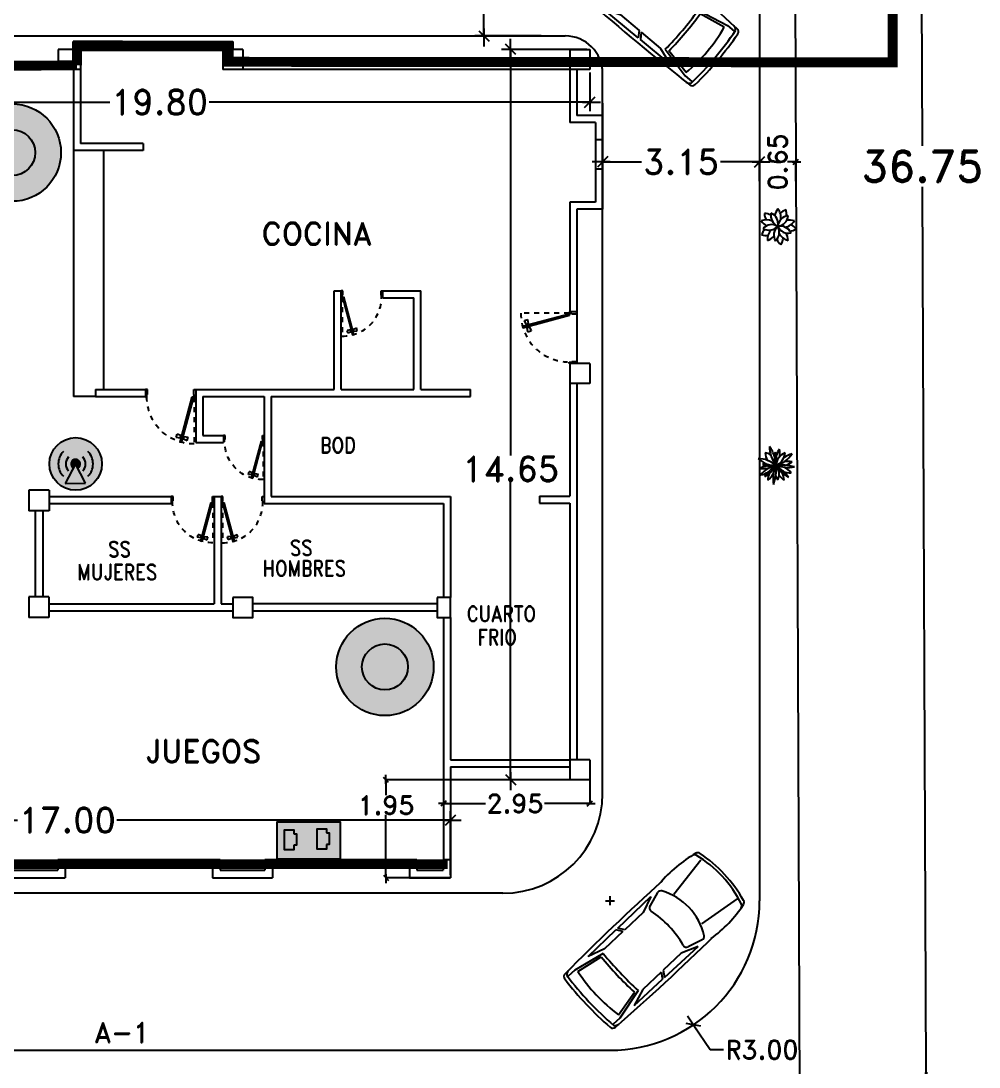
# Model space of a CAD drawing. Header units: millimetres. Extents: x 1590 to 1932, y -48 to 167.
# Drawn here: x 1705.44 to 1724.66, y -12.37 to 8.62 of the extents above; entities that cross this region are included whole.
import ezdxf

# ---------------------------------------------------------------- set-up
doc = ezdxf.new("R2010")
doc.units = ezdxf.units.MM
doc.header["$LTSCALE"] = 0.1
doc.header["$MEASUREMENT"] = 0
doc.header["$PDMODE"] = 35
doc.header["$PDSIZE"] = 0.75
doc.linetypes.add('HIDDEN2', pattern=[0.1875, 0.125, -0.0625])
doc.layers.get('0').update_dxf_attribs({"linetype": 'CONTINUOUS'})
doc.layers.get('DEFPOINTS').update_dxf_attribs({"linetype": 'CONTINUOUS'})
for name, color, linetype in [('A-FURN-PLNT', 1, 'CONTINUOUS'), ('ACCESSP02', 7, 'CONTINUOUS'), ('C-PRKG-CARS', 1, 'CONTINUOUS'), ('CABLEADO', 172, 'CONTINUOUS'), ('CALLES', 3, 'CONTINUOUS'), ('CAMARAS', 253, 'CONTINUOUS'), ('Eth2Salidas', 5, 'CONTINUOUS'), ('PARED', 4, 'CONTINUOUS'), ('TERRENO', 4, 'CONTINUOUS'), ('TEXT', 3, 'CONTINUOUS')]:
    doc.layers.add(name, color=color, linetype=linetype)
doc.styles.add('ATT', font='txt')
doc.styles.add('ROMAND', font='romand.shx')
doc.dimstyles.new('URBA', dxfattribs={"dimtxt": 20, "dimasz": 0.5, "dimexe": 1.25, "dimexo": 0.63, "dimgap": 0.63, "dimtad": 0, "dimtih": 1, "dimtoh": 1, "dimzin": 1, "dimdsep": 46, "dimtxsty": 'ROMAND', "dimcen": 2.5, "dimclrd": 1, "dimclre": 1, "dimclrt": 3, "dimadec": 0, "dimazin": 0, "dimtfac": 1, "dimtmove": 0, "dimatfit": 3, "dimfxl": 1, "dimtvp": 1, "dimtolj": 1, "dimtzin": 1, "dimarcsym": 0})

# ---------------------------------------------------------------- blocks, each defined once
blk = doc.blocks.new('*D28')
at = {"color": 1, "linetype": 'Continuous', "lineweight": -2, "transparency": 16777216}
for p, q in [((1721.406, 24.067), (1723.945, 24.078)), ((1723.446, 23.876), (1723.52, 6.114)), ((1723.597, -12.474), (1723.523, 5.289)), ((1721.558, -12.682), (1724.098, -12.672))]:
    blk.add_line(p, q, dxfattribs=at)
at = {"color": 1, "linetype": 'Continuous', "transparency": 16777216}
for points in [[(1723.479, 23.876), (1723.413, 23.876), (1723.445, 24.076)], [(1723.631, -12.473), (1723.564, -12.474), (1723.598, -12.674)]]:
    blk.add_solid(points, dxfattribs=at)
at = {"layer": 'DEFPOINTS', "color": 0, "linetype": 'Continuous', "transparency": 16777216}
for p in [(1720.906, 24.065), (1723.445, 24.076), (1721.058, -12.684)]:
    blk.add_point(p, dxfattribs=at)
at = {"color": 3, "linetype": 'Continuous', "transparency": 16777216, "insert": (1723.522, 5.701), "char_height": 0.625, "attachment_point": 5, "style": 'ROMAND'}
blk.add_mtext('\\A1;36.75', dxfattribs=at)
blk = doc.blocks.new('12PPLT03')
at = {"color": 0, "linetype": 'ByBlock'}
for centre, radius, start, end in [((-0.374, 0.045), 0.323, 57.5086, 91.2476), ((0.135, 0.406), 0.518, 184.2105, 205.3514), ((0.152, 0.32), 0.354, 170.7761, 244.5159), ((-0.318, 0.073), 0.327, 347.0447, 68.2473), ((0.333, 0.25), 0.417, 143.1301, 173.4932), ((-0.292, 0.25), 0.384, 351.1324, 40.6013), ((-0.029, 0.325), 0.327, 275.0447, 356.2473), ((0.351, -0.046), 0.354, 98.7761, 172.5159), ((0.428, -0.003), 0.518, 112.2105, 133.3514), ((-0.073, 0.37), 0.323, 345.5086, 19.2476), ((-0.328, -0.2), 0.384, 63.1324, 112.6013), ((-0.135, 0.394), 0.417, 215.1301, 245.4932), ((-0.168, -0.28), 0.327, 59.0447, 140.2473), ((-0.257, 0.244), 0.354, 242.7761, 316.5159), ((-0.311, -0.169), 0.354, 314.7761, 28.5159), ((0.065, -0.348), 0.354, 26.7761, 100.5159), ((0.3, 0.128), 0.327, 203.0447, 284.2473), ((0.148, 0.355), 0.384, 279.1324, 328.6013), ((0.341, -0.24), 0.417, 71.1301, 101.4931), ((0.129, -0.408), 0.518, 40.2105, 61.3514), ((-0.159, -0.342), 0.323, 129.5086, 163.2476), ((-0.344, 0.254), 0.518, 256.2105, 277.3514), ((0.089, -0.374), 0.384, 135.1324, 184.6013), ((-0.417, -0.006), 0.417, 287.1301, 317.4932), ((0.214, -0.246), 0.327, 131.0447, 212.2473), ((0.383, -0.031), 0.384, 207.1324, 256.6013), ((-0.123, -0.398), 0.417, 359.1301, 29.4931), ((0.329, 0.183), 0.323, 273.5086, 307.2476), ((0.276, -0.256), 0.323, 201.5086, 235.2476), ((-0.348, -0.249), 0.518, 328.2105, 349.3514)]:
    blk.add_arc(centre, radius, start, end, dxfattribs=at)
at = {"color": 0, "linetype": 'ByBlock', "style": 'ATT'}
for tag, p, flags in [('ITEM', (0, -2.25), 3), ('ROOM_NUMBER', (0, -3.583), 1)]:
    blk.add_attdef(tag, p, '', height=1, dxfattribs=dict(at, flags=flags))
blk = doc.blocks.new('12PPLT05')
at = {"color": 0, "linetype": 'ByBlock'}
for centre, radius, start, end in [((0.077, 0.331), 0.355, 177.3463, 214.3867), ((-0.33, -0.003), 0.355, 53.6976, 81.4479), ((-0.959, -0.037), 0.983, 16.0441, 35.3335), ((0.826, 0.549), 0.983, 181.0347, 215.3335), ((0.559, 0.191), 0.575, 162.7458, 201.4439), ((-0.525, 0.151), 0.575, 342.7458, 21.4439), ((0.474, -0.066), 0.453, 113.8981, 174.104), ((-0.159, 0.394), 0.453, 293.8981, 354.104), ((-0.2, 0.791), 0.841, 285.4903, 325.7263), ((0.668, 0.085), 0.653, 145.5383, 164.4558), ((-0.514, 0.35), 0.653, 348.8253, 9.2585), ((0.719, -0.493), 0.841, 105.4903, 123.6876), ((-0.47, -0.542), 0.719, 46.5624, 90.8436), ((0.014, 0.7), 0.719, 226.5624, 270.8436), ((-0.221, -0.64), 0.667, 91.7019, 101.5379), ((-0.109, 0.634), 0.667, 248.4565, 281.5379), ((0.374, -0.475), 0.574, 78.242, 101.2871), ((0.141, 0.543), 0.574, 285.0191, 307.5292), ((-0.05, -0.971), 0.954, 85.5391, 114.6268), ((-0.373, 0.848), 0.954, 265.5391, 294.6268), ((0.164, -0.725), 0.719, 101.2054, 142.1916), ((-0.544, 0.421), 0.719, 281.2054, 299.3927), ((0.55, -0.846), 0.98, 122.4479, 148.7105), ((-0.813, 0.489), 0.98, 302.4479, 328.7105), ((-0.548, 0.025), 0.574, 306.2366, 355.5237), ((0.364, -0.483), 0.574, 154.6443, 175.5237), ((1.005, -0.416), 1.058, 170.2861, 187.6991), ((-1.024, -0.161), 1.058, 337.9745, 7.6991), ((0.194, -1.317), 1.309, 73.8469, 97.4626), ((0.388, 1.238), 1.309, 253.8469, 277.4626), ((-0.256, -0.271), 0.377, 335.5328, 41.9453), ((1.089, 0.762), 1.321, 216.2562, 237.9103), ((-0.677, -1.138), 1.321, 36.2562, 57.9103), ((0.589, 0.026), 0.566, 214.1854, 235.0337), ((-0.3, -0.484), 0.566, 4.6144, 28.6926), ((0.454, 0.313), 0.544, 246.3876, 271.4044), ((0.038, -0.563), 0.544, 37.7343, 66.5513), ((0.367, -0.176), 0.377, 203.2839, 221.9453)]:
    blk.add_arc(centre, radius, start, end, dxfattribs=at)
at = {"color": 0, "linetype": 'ByBlock', "style": 'ATT'}
for tag, p, flags in [('ITEM', (-1, -2.75), 3), ('ROOM_NUMBER', (-1, -4.083), 1)]:
    blk.add_attdef(tag, p, '', height=1, dxfattribs=dict(at, flags=flags))
blk = doc.blocks.new('02PCAR01')
at = {"color": 0, "linetype": 'ByBlock'}
for p, q in [((-138, 26.03), (-145, 26.03)), ((-112.52, 20.16), (-138, 26.03)), ((-122.94, 26.61), (-92.48, 26.84)), ((-109.29, 22.08), (-122.94, 26.61)), ((-89.35, 22.08), (-92.48, 26.84)), ((-90.39, 26.87), (-54.31, 27.32)), ((-87.23, 22.08), (-90.39, 26.87)), ((-54.31, 27.32), (-67.5, 22.08)), ((-48.33, 25.72), (-60.01, 22.2)), ((-136.91, 23.5), (-115.59, 19.26)), ((-89.35, 22.08), (-109.29, 22.08)), ((-67.5, 22.08), (-87.23, 22.08)), ((-6, 20.97), (-40, 15.97)), ((-6, -20.97), (-40, -15.97)), ((-112.51, -20.11), (-138, -25.97)), ((-136.91, -23.36), (-115.59, -19.12)), ((-109.29, -21.95), (-122.94, -26.47)), ((-89.35, -21.95), (-109.29, -21.95)), ((-89.35, -21.95), (-92.48, -26.7)), ((-87.23, -21.95), (-90.39, -26.73)), ((-67.5, -21.95), (-87.23, -21.95)), ((-54.31, -27.18), (-67.5, -21.95)), ((-48.33, -25.52), (-60.01, -22)), ((-138, -25.97), (-145, -25.97)), ((-122.94, -26.47), (-92.48, -26.7)), ((-90.39, -26.73), (-54.31, -27.18))]:
    blk.add_line(p, q, dxfattribs=at)
for centre, radius, start, end in [((110.89, 0.1), 260.73, 174.2342, 185.7658), ((-145.41, 25.94), 3.14, 92.11191, 173.48992), ((111.89, 0.1), 258.76, 174.01419, 185.98581), ((-77.24, -1914.33), 1944.6, 88.89024, 92.01225), ((-141.57, 24.61), 4.6, 94.39871, 147.52881), ((-47.46, 22.85), 3, 31.14552, 106.79837), ((-30.02, -77.69), 108.31, 76.66075, 96.5655), ((-8.86, 25.33), 3.14, 17.81788, 78.39421), ((-95.47, 0.91), 93.12, 343.03471, 15.81411), ((-5.75, 24.64), 3.14, 14.34517, 76.66075), ((-111.75, 0.91), 111.76, 346.39761, 12.667), ((-7.97, 0.1), 131.06, 169.68972, 190.31028), ((146.01, 0.1), 262.31, 175.79714, 184.20286), ((147.71, 0.1), 261.01, 175.59188, 184.44072), ((-59.14, 19.33), 3, 106.79837, 193.66308), ((-142.7, 0.1), 82.75, 347.06832, 12.93168), ((-87.12, 0.1), 48.72, 330.07742, 29.92258), ((-59.14, -19.13), 3, 166.33692, 253.20163), ((-47.46, -22.65), 3, 253.20163, 328.85448), ((-145.41, -25.74), 3.14, 186.51008, 267.88809), ((-77.24, 1914.53), 1944.6, 267.98775, 271.10976), ((-141.57, -24.41), 4.6, 212.47119, 265.60129), ((-30.02, 77.89), 108.31, 263.4345, 283.11557), ((-9.37, -25.23), 3.14, 281.32486, 340.88258), ((-6.15, -24.54), 3.14, 283.11557, 344.59415)]:
    blk.add_arc(centre, radius, start, end, dxfattribs=at)
blk = doc.blocks.new('UTP1$0$DIMBLOCK')
at = {"color": 1}
blk.add_line((-7.5, 0), (10.5, 0), dxfattribs=at)
at = {"color": 4}
blk.add_line((-5.25, -5.25), (5.25, 5.25), dxfattribs=at)
blk = doc.blocks.new('*D64')
at = {"color": 1, "linetype": 'Continuous', "lineweight": -2, "transparency": 16777216}
for p, q in [((1717.106, 6.97), (1717.106, 5.611)), ((1720.256, 6.97), (1720.256, 5.611)), ((1717.126, 5.791), (1717.887, 5.791)), ((1720.236, 5.791), (1719.474, 5.791))]:
    blk.add_line(p, q, dxfattribs=at)
at = {"layer": 'DEFPOINTS', "color": 0, "linetype": 'Continuous', "transparency": 16777216}
for p in [(1717.106, 7.033), (1720.256, 7.033), (1720.256, 5.791)]:
    blk.add_point(p, dxfattribs=at)
at = {"color": 1, "linetype": 'Continuous', "lineweight": -2, "transparency": 16777216, "xscale": 0.02, "yscale": 0.02, "zscale": 0.02, "rotation": 180}
blk.add_blockref('UTP1$0$DIMBLOCK', (1717.106, 5.791), dxfattribs=at)
at = {"color": 1, "linetype": 'Continuous', "lineweight": -2, "transparency": 16777216, "xscale": 0.02, "yscale": 0.02, "zscale": 0.02}
blk.add_blockref('UTP1$0$DIMBLOCK', (1720.256, 5.791), dxfattribs=at)
at = {"color": 3, "linetype": 'Continuous', "transparency": 16777216, "insert": (1718.681, 5.791), "char_height": 0.5, "attachment_point": 5, "style": 'ROMAND'}
blk.add_mtext('\\A1;3.15', dxfattribs=at)
blk = doc.blocks.new('*D102')
at = {"color": 1, "linetype": 'Continuous', "lineweight": -2, "transparency": 16777216}
for p, q in [((1717.256, -9.124), (1717.256, -8.944)), ((1717.166, -9.034), (1717.346, -9.034)), ((1719.265, -12.024), (1718.94, -11.541)), ((1719.535, -12.024), (1719.265, -12.024))]:
    blk.add_line(p, q, dxfattribs=at)
at = {"layer": 'DEFPOINTS', "color": 0, "linetype": 'Continuous', "transparency": 16777216}
for p in [(1717.256, -9.034), (1718.929, -11.524)]:
    blk.add_point(p, dxfattribs=at)
at = {"color": 1, "linetype": 'Continuous', "lineweight": -2, "transparency": 16777216, "xscale": 0.02, "yscale": 0.02, "zscale": 0.02, "rotation": 123.9112333281465}
blk.add_blockref('UTP1$0$DIMBLOCK', (1718.929, -11.524), dxfattribs=at)
at = {"color": 3, "linetype": 'Continuous', "transparency": 16777216, "insert": (1720.305, -12.024), "char_height": 0.375, "attachment_point": 5, "style": 'ROMAND'}
blk.add_mtext('\\A1;R3.00', dxfattribs=at)
blk = doc.blocks.new('*D113')
at = {"layer": 'CALLES', "color": 1, "linetype": 'Continuous', "lineweight": -2, "transparency": 16777216}
for p, q in [((1717.664, -21.759), (1717.239, -23.476)), ((1717.684, -21.759), (1717.664, -21.759))]:
    blk.add_line(p, q, dxfattribs=at)
at = {"layer": 'DEFPOINTS', "color": 0, "linetype": 'Continuous', "transparency": 16777216}
for p in [(1720.842, -8.936), (1717.234, -23.496)]:
    blk.add_point(p, dxfattribs=at)
at = {"layer": 'CALLES', "color": 1, "linetype": 'Continuous', "lineweight": -2, "transparency": 16777216, "xscale": 0.02, "yscale": 0.02, "zscale": 0.02, "rotation": 256.0807419127751}
blk.add_blockref('UTP1$0$DIMBLOCK', (1717.234, -23.496), dxfattribs=at)
at = {"layer": 'CALLES', "color": 3, "linetype": 'Continuous', "transparency": 16777216, "insert": (1718.943, -21.759), "char_height": 0.5, "attachment_point": 5, "style": 'ROMAND'}
blk.add_mtext('\\A1;R15.00', dxfattribs=at)
blk = doc.blocks.new('*D129')
at = {"layer": 'CALLES', "color": 1, "linetype": 'Continuous', "transparency": 16777216}
for p, q in [((1720.256, 5.406), (1720.256, 5.801)), ((1720.266, 5.791), (1720.421, 5.791)), ((1720.972, 5.791), (1720.816, 5.791)), ((1720.982, 5.406), (1720.982, 5.801))]:
    blk.add_line(p, q, dxfattribs=at)
at = {"layer": 'DEFPOINTS', "color": 0, "linetype": 'Continuous', "transparency": 16777216}
for p in [(1720.982, 5.791), (1720.256, 5.396), (1720.982, 5.396)]:
    blk.add_point(p, dxfattribs=at)
at = {"layer": 'CALLES', "color": 1, "linetype": 'Continuous', "transparency": 16777216, "xscale": 0.01, "yscale": 0.01, "zscale": 0.01, "rotation": 180}
blk.add_blockref('UTP1$0$DIMBLOCK', (1720.256, 5.791), dxfattribs=at)
at = {"layer": 'CALLES', "color": 1, "linetype": 'Continuous', "transparency": 16777216, "xscale": 0.01, "yscale": 0.01, "zscale": 0.01}
blk.add_blockref('UTP1$0$DIMBLOCK', (1720.982, 5.791), dxfattribs=at)
at = {"layer": 'CALLES', "color": 2, "linetype": 'Continuous', "transparency": 16777216, "insert": (1720.619, 5.791), "char_height": 0.375, "attachment_point": 5, "rotation": 90, "style": 'ROMAND'}
blk.add_mtext('\\A1;0.65', dxfattribs=at)
blk = doc.blocks.new('*D242')
at = {"layer": 'CALLES', "color": 1, "linetype": 'Continuous', "transparency": 16777216}
for p, q in [((1715.871, 12.01), (1714.545, 12.01)), ((1714.725, 11.99), (1714.725, 10.794)), ((1714.725, 8.338), (1714.725, 10.254)), ((1715.871, 8.318), (1714.545, 8.318))]:
    blk.add_line(p, q, dxfattribs=at)
at = {"layer": 'DEFPOINTS', "color": 0, "linetype": 'Continuous', "transparency": 16777216}
for p in [(1715.933, 12.01), (1714.725, 8.318), (1715.933, 8.318)]:
    blk.add_point(p, dxfattribs=at)
at = {"layer": 'CALLES', "color": 1, "linetype": 'Continuous', "transparency": 16777216, "xscale": 0.02, "yscale": 0.02, "zscale": 0.02}
for p, rotation in [((1714.725, 12.01), 90), ((1714.725, 8.318), 270)]:
    blk.add_blockref('UTP1$0$DIMBLOCK', p, dxfattribs=dict(at, rotation=rotation))
at = {"layer": 'CALLES', "color": 3, "linetype": 'Continuous', "transparency": 16777216, "insert": (1714.725, 10.524), "char_height": 0.5, "attachment_point": 5, "style": 'ROMAND'}
blk.add_mtext('\\A1;3.70', dxfattribs=at)
blk = doc.blocks.new('P-GIRO-D')
at = {"color": 2}
for p, q in [((-0.281, 1.048), (-0.31, 1.041)), ((-0.31, 1.041), (-0.069, 0.142)), ((-0.281, 1.048), (-0.04, 0.15)), ((-0.242, 0.981), (-0.167, 1.011)), ((-0.167, 1.011), (-0.149, 0.944)), ((-0.31, 0.963), (-0.389, 0.952)), ((-0.389, 0.952), (-0.371, 0.884)), ((-0.297, 0.915), (-0.371, 0.884)), ((-0.31, 0.963), (-0.297, 0.915)), ((-0.288, 0.958), (-0.307, 0.953)), ((-0.28, 0.929), (-0.299, 0.924)), ((-0.239, 0.971), (-0.259, 0.966)), ((-0.232, 0.942), (-0.251, 0.937)), ((-0.242, 0.981), (-0.229, 0.933)), ((-0.229, 0.933), (-0.149, 0.944)), ((-1, 0.15), (-0.97, 0.15)), ((-0.96, 0), (-1, 0)), ((-0.97, 0.15), (-0.97, 0.1)), ((-0.97, 0.1), (-0.96, 0.1)), ((-0.96, 0.1), (-0.96, 0)), ((-0.04, 0.15), (-0.069, 0.142)), ((-0.04, 0.1), (-0.04, 0)), ((-0.03, 0.1), (-0.04, 0.1)), ((-0.04, 0), (0, 0)), ((-0.03, 0.15), (-0.03, 0.1)), ((0, 0.15), (-0.03, 0.15))]:
    blk.add_line(p, q, dxfattribs=at)
at = {"color": 1, "linetype": 'HIDDEN2'}
blk.add_line((-0.03, 0.15), (-0.03, 1.08), dxfattribs=at)
blk.add_arc((-0.04, 0.15), 0.93, 89.3839, 180, dxfattribs=at)
blk = doc.blocks.new('*D340')
at = {"color": 1, "linetype": 'Continuous', "transparency": 16777216}
for p, q in [((1697.066, 7.584), (1697.066, 6.81)), ((1716.851, 7.584), (1716.851, 6.81)), ((1697.086, 6.99), (1707.221, 6.99)), ((1716.831, 6.99), (1709.214, 6.99))]:
    blk.add_line(p, q, dxfattribs=at)
at = {"layer": 'DEFPOINTS', "color": 0, "linetype": 'Continuous', "transparency": 16777216}
for p in [(1697.066, 7.647), (1716.851, 7.647), (1716.851, 6.99)]:
    blk.add_point(p, dxfattribs=at)
at = {"color": 1, "linetype": 'Continuous', "transparency": 16777216, "xscale": 0.02, "yscale": 0.02, "zscale": 0.02, "rotation": 180}
blk.add_blockref('UTP1$0$DIMBLOCK', (1697.066, 6.99), dxfattribs=at)
at = {"color": 1, "linetype": 'Continuous', "transparency": 16777216, "xscale": 0.02, "yscale": 0.02, "zscale": 0.02}
blk.add_blockref('UTP1$0$DIMBLOCK', (1716.851, 6.99), dxfattribs=at)
at = {"color": 3, "linetype": 'Continuous', "transparency": 16777216, "insert": (1708.218, 6.99), "char_height": 0.5, "attachment_point": 5, "style": 'ROMAND'}
blk.add_mtext('\\A1;19.80', dxfattribs=at)
blk = doc.blocks.new('*D342')
at = {"color": 1, "linetype": 'Continuous', "transparency": 16777216}
for p, q in [((1716.788, 8.047), (1715.081, 8.047)), ((1715.261, 8.027), (1715.261, -0.099)), ((1715.261, -6.586), (1715.261, -0.639)), ((1716.788, -6.606), (1715.081, -6.606))]:
    blk.add_line(p, q, dxfattribs=at)
at = {"layer": 'DEFPOINTS', "color": 0, "linetype": 'Continuous', "transparency": 16777216}
for p in [(1716.851, 8.047), (1715.261, -6.606), (1716.851, -6.606)]:
    blk.add_point(p, dxfattribs=at)
at = {"color": 1, "linetype": 'Continuous', "transparency": 16777216, "xscale": 0.02, "yscale": 0.02, "zscale": 0.02}
for p, rotation in [((1715.261, 8.047), 90), ((1715.261, -6.606), 270)]:
    blk.add_blockref('UTP1$0$DIMBLOCK', p, dxfattribs=dict(at, rotation=rotation))
at = {"color": 3, "linetype": 'Continuous', "transparency": 16777216, "insert": (1715.261, -0.369), "char_height": 0.5, "attachment_point": 5, "style": 'ROMAND'}
blk.add_mtext('\\A1;14.65', dxfattribs=at)
blk = doc.blocks.new('*D343')
at = {"color": 1, "linetype": 'Continuous', "transparency": 16777216}
for p, q in [((1697.066, -8.556), (1697.066, -7.235)), ((1714.056, -8.511), (1714.056, -7.235)), ((1697.086, -7.415), (1705.37, -7.415)), ((1714.036, -7.415), (1707.362, -7.415))]:
    blk.add_line(p, q, dxfattribs=at)
at = {"layer": 'DEFPOINTS', "color": 0, "linetype": 'Continuous', "transparency": 16777216}
for p in [(1714.056, -7.415), (1714.056, -8.573), (1697.066, -8.618)]:
    blk.add_point(p, dxfattribs=at)
at = {"color": 1, "linetype": 'Continuous', "transparency": 16777216, "xscale": 0.02, "yscale": 0.02, "zscale": 0.02, "rotation": 180}
blk.add_blockref('UTP1$0$DIMBLOCK', (1697.066, -7.415), dxfattribs=at)
at = {"color": 1, "linetype": 'Continuous', "transparency": 16777216, "xscale": 0.02, "yscale": 0.02, "zscale": 0.02}
blk.add_blockref('UTP1$0$DIMBLOCK', (1714.056, -7.415), dxfattribs=at)
at = {"color": 3, "linetype": 'Continuous', "transparency": 16777216, "insert": (1706.366, -7.415), "char_height": 0.5, "attachment_point": 5, "style": 'ROMAND'}
blk.add_mtext('\\A1;17.00', dxfattribs=at)
blk = doc.blocks.new('*D344')
at = {"layer": 'CALLES', "color": 1, "linetype": 'Continuous', "transparency": 16777216}
for p, q in [((1713.916, -6.216), (1713.916, -7.093)), ((1716.851, -6.216), (1716.851, -7.093)), ((1713.926, -7.083), (1714.758, -7.083)), ((1716.841, -7.083), (1715.939, -7.083))]:
    blk.add_line(p, q, dxfattribs=at)
at = {"layer": 'DEFPOINTS', "color": 0, "linetype": 'Continuous', "transparency": 16777216}
for p in [(1713.916, -6.206), (1716.851, -6.206), (1713.916, -7.083)]:
    blk.add_point(p, dxfattribs=at)
at = {"layer": 'CALLES', "color": 1, "linetype": 'Continuous', "transparency": 16777216, "xscale": 0.01, "yscale": 0.01, "zscale": 0.01, "rotation": 180}
blk.add_blockref('UTP1$0$DIMBLOCK', (1713.916, -7.083), dxfattribs=at)
at = {"layer": 'CALLES', "color": 1, "linetype": 'Continuous', "transparency": 16777216, "xscale": 0.01, "yscale": 0.01, "zscale": 0.01}
blk.add_blockref('UTP1$0$DIMBLOCK', (1716.851, -7.083), dxfattribs=at)
at = {"layer": 'CALLES', "color": 2, "linetype": 'Continuous', "transparency": 16777216, "insert": (1715.349, -7.083), "char_height": 0.375, "attachment_point": 5, "style": 'ROMAND'}
blk.add_mtext('\\A1;2.95', dxfattribs=at)
blk = doc.blocks.new('*D345')
at = {"layer": 'CALLES', "color": 1, "linetype": 'Continuous', "transparency": 16777216}
for p, q in [((1716.441, -6.611), (1712.75, -6.611)), ((1712.76, -6.621), (1712.76, -6.918)), ((1712.76, -8.563), (1712.76, -7.313)), ((1714.046, -8.573), (1712.75, -8.573))]:
    blk.add_line(p, q, dxfattribs=at)
at = {"layer": 'DEFPOINTS', "color": 0, "linetype": 'Continuous', "transparency": 16777216}
for p in [(1716.451, -6.611), (1712.76, -8.573), (1714.056, -8.573)]:
    blk.add_point(p, dxfattribs=at)
at = {"layer": 'CALLES', "color": 1, "linetype": 'Continuous', "transparency": 16777216, "xscale": 0.01, "yscale": 0.01, "zscale": 0.01}
for p, rotation in [((1712.76, -6.611), 90), ((1712.76, -8.573), 270)]:
    blk.add_blockref('UTP1$0$DIMBLOCK', p, dxfattribs=dict(at, rotation=rotation))
at = {"layer": 'CALLES', "color": 2, "linetype": 'Continuous', "transparency": 16777216, "insert": (1712.76, -7.116), "char_height": 0.375, "attachment_point": 5, "style": 'ROMAND'}
blk.add_mtext('\\A1;1.95', dxfattribs=at)
blk = doc.blocks.new('dosSALIDAS')
at = {"layer": 'Eth2Salidas', "linetype": 'Continuous'}
h = blk.add_hatch(color=0, dxfattribs=at)
h.dxf.hatch_style = 1
h.paths.add_polyline_path([(0.3251, 0), (0, 0), (0, -0.5502), (0.3251, -0.5502)])
h.paths.add_polyline_path([(0.1197, -0.1706), (0.1197, -0.1458), (0.079, -0.1458), (0.079, -0.0653), (0.2552, -0.0653), (0.2552, -0.1458), (0.2216, -0.1458), (0.2216, -0.1706)], flags=16)
h.paths.add_polyline_path([(0.2637, -0.3509), (0.2637, -0.4314), (0.23, -0.4314), (0.23, -0.4562), (0.1282, -0.4562), (0.1282, -0.4314), (0.0874, -0.4314), (0.0874, -0.3509)], flags=16)
h = blk.add_hatch(color=256, dxfattribs=at)
h.dxf.hatch_style = 1
h.paths.add_polyline_path([(0.2216, -0.1706), (0.2216, -0.1458), (0.2552, -0.1458), (0.2552, -0.0653), (0.079, -0.0653), (0.079, -0.1458), (0.1197, -0.1458), (0.1197, -0.1706)])
h = blk.add_hatch(color=256, dxfattribs=at)
h.dxf.hatch_style = 1
h.paths.add_polyline_path([(0.23, -0.4562), (0.23, -0.4314), (0.2637, -0.4314), (0.2637, -0.3509), (0.0874, -0.3509), (0.0874, -0.4314), (0.1282, -0.4314), (0.1282, -0.4562)])
at = {"layer": 'Eth2Salidas', "color": 18, "linetype": 'Continuous', "true_color": 0x000000}
blk.add_lwpolyline([(0, 0), (0.3251, 0), (0.3251, -0.5502), (0, -0.5502)], close=True, dxfattribs=at)
for points in [[(0.1197, -0.1458), (0.079, -0.1458), (0.079, -0.0653), (0.2552, -0.0653), (0.2552, -0.1458), (0.2216, -0.1458)], [(0.2216, -0.1458), (0.2216, -0.1706), (0.1197, -0.1706), (0.1197, -0.1458)], [(0.1282, -0.4314), (0.0874, -0.4314), (0.0874, -0.3509), (0.2637, -0.3509), (0.2637, -0.4314), (0.23, -0.4314)], [(0.23, -0.4314), (0.23, -0.4562), (0.1282, -0.4562), (0.1282, -0.4314)]]:
    blk.add_lwpolyline(points, dxfattribs=at)
blk = doc.blocks.new('cams')
at = {"layer": 'CAMARAS', "linetype": 'Continuous', "true_color": 0xffffff}
h = blk.add_hatch(color=7, dxfattribs=at)
h.dxf.hatch_style = 1
h.paths.add_polyline_path([(-0.977, 0, 1), (0.977, 0, 1)])
h.paths.add_polyline_path([(0.46, 0, -1), (-0.46, 0, -1)], flags=16)
at = {"layer": 'CAMARAS', "linetype": 'Continuous', "true_color": 0x939598}
h = blk.add_hatch(color=252, dxfattribs=at)
h.dxf.hatch_style = 1
h.paths.add_polyline_path([(-0.46, 0, 1), (0.46, 0, 1)])
at = {"layer": 'CAMARAS', "color": 0, "linetype": 'Continuous'}
for radius in [0.977, 0.977, 0.977, 0.46]:
    blk.add_circle((0, 0), radius, dxfattribs=at)
blk = doc.blocks.new('PuntoAcceso02')
at = {"layer": 'ACCESSP02', "linetype": 'Continuous'}
h = blk.add_hatch(color=256, dxfattribs=at)
h.set_gradient(color1=(237, 31, 36), color2=(247, 171, 174))
h.paths.add_polyline_path([(-0.528, 0, 1), (0.528, 0, 1)])
h.paths.add_polyline_path([(0.042, -0.082), (0.2, -0.388), (-0.209, -0.39), (-0.043, -0.081, -4.049664)], flags=16)
h = blk.add_hatch(color=256, dxfattribs=at)
h.set_gradient(color1=(247, 171, 174), color2=(247, 171, 174))
h.paths.add_polyline_path([(-0.209, -0.39), (0.2, -0.388), (0, 0)])
h = blk.add_hatch(color=256, dxfattribs=at)
h.set_gradient(color1=(153, 27, 30), color2=(237, 31, 36))
h.paths.add_polyline_path([(0, 0), (0.042, -0.082, 4.049664), (-0.043, -0.081)])
at = {"layer": 'ACCESSP02', "color": 18, "linetype": 'Continuous', "true_color": 0x000000}
for p, q in [((0, 0), (-0.209, -0.39)), ((0.2, -0.388), (0, 0)), ((-0.209, -0.39), (0.2, -0.388))]:
    blk.add_line(p, q, dxfattribs=at)
blk.add_circle((0, 0), 0.528, dxfattribs=at)
for radius, start, end in [(0.349, 134.9548, 225.0265), (0.349, 314.9548, 45.0265), (0.199, 134.9548, 225.0265), (0.092, 297.3127, 241.8295), (0.199, 314.9548, 45.0265)]:
    blk.add_arc((0, 0), radius, start, end, dxfattribs=at)

msp = doc.modelspace()

# ---------------------------------------------------------------- linework, layer by layer
at = {"color": 4}
for p, q in [((1707.4705, 8.2067), (1706.4805, 8.2067)), ((1706.4805, 8.2067), (1706.4805, 8.0467)), ((1707.4705, 8.2067), (1707.4705, 8.0467)), ((1707.4705, 8.0467), (1706.6305, 8.0467)), ((1706.1855, 7.7867), (1702.0955, 7.7867)), ((1716.4505, 7.7867), (1709.8855, 7.7867)), ((1706.1855, 7.6467), (1702.0955, 7.6467)), ((1706.4905, 7.6467), (1706.4905, 6.0167)), ((1706.6305, 7.6467), (1706.6305, 6.1567)), ((1716.4505, 7.6467), (1709.8855, 7.6467)), ((1716.4505, 7.6467), (1716.4505, 6.5817)), ((1716.5905, 7.6467), (1716.5905, 6.7217)), ((1717.1055, 6.7217), (1716.5905, 6.7217)), ((1717.1055, 6.7217), (1717.1055, 6.2317)), ((1716.9655, 6.5817), (1716.4505, 6.5817)), ((1716.9655, 6.5817), (1716.9655, 6.2317)), ((1707.8905, 6.1567), (1706.6305, 6.1567)), ((1707.8905, 6.1567), (1707.8905, 6.0167)), ((1717.1055, 6.2317), (1716.9655, 6.2317)), ((1707.8905, 6.0167), (1706.4905, 6.0167)), ((1716.9655, 5.6442), (1716.9655, 4.9842)), ((1717.1055, 5.6442), (1716.9655, 5.6442)), ((1717.1055, 5.6442), (1717.1055, 4.8442)), ((1716.9655, 4.9842), (1716.4505, 4.9842)), ((1716.4505, 4.9842), (1716.4505, 2.7842)), ((1717.1055, 4.8442), (1716.5905, 4.8442)), ((1716.5905, 4.8442), (1716.5905, 2.7842)), ((1711.718, 3.2017), (1711.858, 3.2017)), ((1711.718, 1.2217), (1711.718, 3.2017)), ((1711.858, 1.2217), (1711.858, 3.2017)), ((1712.698, 3.2017), (1713.458, 3.2017)), ((1712.698, 3.0617), (1712.698, 3.2017)), ((1713.458, 1.2217), (1713.458, 3.2017)), ((1712.698, 3.0617), (1713.318, 3.0617)), ((1713.318, 1.2217), (1713.318, 3.0617)), ((1716.5905, 2.7842), (1716.4505, 2.7842)), ((1716.4505, 1.3442), (1716.4505, -0.9158)), ((1716.5905, 1.3442), (1716.5905, -6.2058)), ((1706.933, 1.2217), (1707.933, 1.2217)), ((1706.933, 1.2217), (1706.933, 1.0817)), ((1706.933, 1.0817), (1707.933, 1.0817)), ((1707.933, 1.2217), (1707.933, 1.0817)), ((1708.943, 1.2217), (1708.943, 0.1617)), ((1708.943, 1.2217), (1711.718, 1.2217)), ((1709.088, 1.0817), (1709.088, 0.3017)), ((1709.088, 1.0817), (1710.318, 1.0817)), ((1710.318, 1.0817), (1710.318, -1.0633)), ((1710.458, 1.0817), (1710.458, -0.9233)), ((1710.458, 1.0817), (1714.458, 1.0817)), ((1711.858, 1.2217), (1713.318, 1.2217)), ((1713.458, 1.2217), (1714.458, 1.2217)), ((1714.458, 1.0817), (1714.458, 1.2217)), ((1709.088, 0.3017), (1709.498, 0.3017)), ((1709.498, 0.3017), (1709.498, 0.1617)), ((1708.943, 0.1617), (1709.498, 0.1617)), ((1706.0055, -0.9233), (1708.453, -0.9233)), ((1708.453, -0.9233), (1708.453, -1.0633)), ((1709.313, -0.9233), (1709.453, -0.9233)), ((1709.313, -0.9233), (1709.313, -3.0783)), ((1709.453, -0.9233), (1709.453, -3.0783)), ((1710.458, -0.9233), (1714.0555, -0.9233)), ((1714.0555, -0.9233), (1714.0555, -2.9483)), ((1715.843, -0.9158), (1716.4505, -0.9158)), ((1715.843, -0.9158), (1715.843, -1.0558)), ((1705.7255, -2.9383), (1705.7255, -1.2083)), ((1705.8755, -1.2083), (1705.8755, -2.9383)), ((1706.0055, -1.0633), (1708.453, -1.0633)), ((1710.318, -1.0633), (1713.9155, -1.0633)), ((1713.9155, -1.0633), (1713.9155, -2.9483)), ((1715.843, -1.0558), (1716.4505, -1.0558)), ((1716.4505, -1.0558), (1716.4505, -6.2058)), ((1705.9955, -3.0783), (1709.313, -3.0783)), ((1709.453, -3.0783), (1709.6905, -3.0783)), ((1710.0905, -3.0683), (1713.7855, -3.0683)), ((1705.9955, -3.2183), (1709.6905, -3.2183)), ((1710.0905, -3.2183), (1713.7855, -3.2183)), ((1713.9155, -3.3483), (1713.9155, -8.2083)), ((1714.0555, -3.3483), (1714.0555, -6.2058)), ((1714.0555, -6.2058), (1716.4505, -6.2058)), ((1714.0555, -6.3458), (1714.0555, -8.2083)), ((1714.0555, -6.3458), (1716.4505, -6.3458)), ((1706.3255, -8.2083), (1709.2805, -8.2083)), ((1706.3255, -8.3483), (1709.2805, -8.3483)), ((1710.4805, -8.2083), (1713.2305, -8.2083)), ((1710.4805, -8.3483), (1713.2305, -8.3483))]:
    msp.add_line(p, q, dxfattribs=at)
at = {"color": 3}
for p, q in [((1707.4705, 8.2067), (1709.6855, 8.2067)), ((1709.6855, 8.2067), (1709.6855, 8.0467)), ((1707.4705, 8.0467), (1709.4855, 8.0467)), ((1716.9655, 6.2317), (1716.9655, 5.6442)), ((1717.1055, 6.2317), (1717.1055, 5.6442))]:
    msp.add_line(p, q, dxfattribs=at)
at = {"color": 6}
for p, q in [((1706.6305, 8.0467), (1706.1855, 8.0467)), ((1706.1855, 8.0467), (1706.1855, 7.6467)), ((1706.6305, 8.0467), (1706.6305, 7.6467)), ((1709.4855, 8.0467), (1709.4855, 7.6467)), ((1709.8855, 8.0467), (1709.4855, 8.0467)), ((1709.8855, 8.0467), (1709.8855, 7.6467)), ((1716.4505, 8.0467), (1716.8505, 8.0467)), ((1716.4505, 8.0467), (1716.4505, 7.6467)), ((1716.8505, 8.0467), (1716.8505, 7.6467)), ((1706.6305, 7.6467), (1706.1855, 7.6467)), ((1709.8855, 7.6467), (1709.4855, 7.6467)), ((1716.8505, 7.6467), (1716.4505, 7.6467)), ((1716.4505, 1.7442), (1716.4505, 1.3442)), ((1716.8505, 1.7442), (1716.4505, 1.7442)), ((1716.8505, 1.7442), (1716.8505, 1.3442)), ((1716.8505, 1.3442), (1716.4505, 1.3442)), ((1705.5955, -0.7983), (1705.5955, -1.2083)), ((1706.0055, -0.7983), (1705.5955, -0.7983)), ((1706.0055, -0.7983), (1706.0055, -1.2083)), ((1706.0055, -1.2083), (1705.5955, -1.2083)), ((1705.9955, -2.9383), (1705.5955, -2.9383)), ((1705.5955, -2.9383), (1705.5955, -3.3483)), ((1705.9955, -2.9383), (1705.9955, -3.3483)), ((1705.9955, -3.3483), (1705.5955, -3.3483)), ((1716.4505, -6.2058), (1716.4505, -6.6108)), ((1716.8505, -6.2058), (1716.4505, -6.2058)), ((1716.8505, -6.2058), (1716.8505, -6.6108)), ((1716.8505, -6.6108), (1716.4505, -6.6108)), ((1706.1755, -8.2083), (1706.3255, -8.2083)), ((1706.1755, -8.2083), (1706.1755, -8.4233)), ((1706.3255, -8.2083), (1706.3255, -8.5733)), ((1709.2805, -8.2083), (1709.4305, -8.2083)), ((1709.2805, -8.2083), (1709.2805, -8.5733)), ((1709.4305, -8.2083), (1709.4305, -8.4233)), ((1710.3305, -8.2083), (1710.3305, -8.4233)), ((1710.3305, -8.2083), (1710.4805, -8.2083)), ((1710.4805, -8.2083), (1710.4805, -8.5733)), ((1713.2305, -8.2083), (1713.3805, -8.2083)), ((1713.2305, -8.2083), (1713.2305, -8.5733)), ((1713.3805, -8.2083), (1713.3805, -8.4233)), ((1713.9055, -8.2083), (1713.9055, -8.4233)), ((1713.9055, -8.2083), (1714.0555, -8.2083)), ((1714.0555, -8.2083), (1714.0555, -8.5733)), ((1705.1255, -8.5733), (1706.3255, -8.5733)), ((1705.2755, -8.4233), (1706.1755, -8.4233)), ((1709.2805, -8.5733), (1710.4805, -8.5733)), ((1709.4305, -8.4233), (1710.3305, -8.4233)), ((1713.2305, -8.5733), (1714.0555, -8.5733)), ((1713.3805, -8.4233), (1713.9055, -8.4233))]:
    msp.add_line(p, q, dxfattribs=at)
at = {"color": 2, "linetype": 'Continuous'}
for p, q in [((1706.4905, 6.0167), (1706.4905, 1.0817)), ((1707.0905, 6.0167), (1707.0905, 1.2217)), ((1716.5905, 2.7842), (1716.5905, 1.7442)), ((1706.933, 1.0817), (1706.4905, 1.0817))]:
    msp.add_line(p, q, dxfattribs=at)
at = {"color": 6}
for points in [[(1709.6905, -2.9483), (1709.6905, -3.3483), (1710.0905, -3.3483), (1710.0905, -2.9483)], [(1713.7855, -2.9483), (1713.7855, -3.3483), (1714.0555, -3.3483), (1714.0555, -2.9483)]]:
    msp.add_lwpolyline(points, close=True, dxfattribs=at)
at = {"layer": 'CABLEADO', "linetype": 'Continuous', "const_width": 0.2}
for points in [[(1706.5582, 7.7255), (1706.5594, 8.1117), (1709.6014, 8.1117), (1709.6014, 7.7987), (1722.9239, 7.7886), (1722.9815, 26.1373)], [(1706.5582, 7.7255), (1697.3882, 7.7085), (1697.3939, -8.2999), (1713.9945, -8.2997)]]:
    msp.add_lwpolyline(points, dxfattribs=at)
at = {"layer": 'PARED', "color": 3}
for p, q in [((1697.5805, 8.3176), (1716.3555, 8.3176)), ((1717.1055, -6.8842), (1717.1055, 7.5676)), ((1715.1055, -8.8842), (1697.5805, -8.8842))]:
    msp.add_line(p, q, dxfattribs=at)
msp.add_arc((1716.3555, 7.5676), 0.75, 0, 90, dxfattribs=at)
at = {"layer": 'TERRENO', "color": 5, "linetype": 'Continuous'}
msp.add_line((1720.9055, 24.0654), (1721.0927, -20.9342), dxfattribs=at)
at = {"layer": 'TERRENO', "color": 3, "linetype": 'Continuous'}
for p, q in [((1720.2555, 9.0102), (1720.2555, -9.0342)), ((1697.1057, -12.0342), (1717.2555, -12.0342))]:
    msp.add_line(p, q, dxfattribs=at)
for centre, radius, end in [((1715.1055, -6.8842), 2, 0), ((1717.2555, -9.0342), 3, 360)]:
    msp.add_arc(centre, radius, 270, end, dxfattribs=at)

# ---------------------------------------------------------------- block references
at = {"layer": 'A-FURN-PLNT', "xscale": 0.7000000000000455, "yscale": 0.7000000000000455, "zscale": 0.7000000000000455}
for name, p in [('12PPLT03', (1720.6206, 4.499)), ('12PPLT05', (1720.5644, -0.2888))]:
    msp.add_blockref(name, p, dxfattribs=at)
at = {"layer": 'ACCESSP02', "linetype": 'Continuous'}
msp.add_blockref('PuntoAcceso02', (1706.5338, -0.27), dxfattribs=at)
at = {"layer": 'C-PRKG-CARS', "xscale": 0.02539999999999054, "yscale": 0.02539999999999054, "zscale": 0.02539999999999054}
for p, rotation in [((1716.507, 10.2825), 139.8840460880347), ((1719.553, -8.5062), 43.22944015651515)]:
    msp.add_blockref('02PCAR01', p, dxfattribs=dict(at, rotation=rotation))
at = {"layer": 'CAMARAS', "color": 0, "linetype": 'Continuous'}
for p in [(1705.2615, 5.9763), (1712.7384, -4.3422)]:
    msp.add_blockref('cams', p, dxfattribs=at)
at = {"layer": 'Eth2Salidas', "color": 0, "linetype": 'Continuous', "xscale": 2.294213201718801, "yscale": 2.294213201718801, "zscale": 2.294213201718801, "rotation": 90}
msp.add_blockref('dosSALIDAS', (1710.576, -8.1964), dxfattribs=at)
at = {"layer": 'PARED'}
for p, xscale, yscale, rotation in [((1711.858, 3.2017), 0.84, 0.84, 180), ((1716.5905, 2.7842), 1.04, 1.04, 90), ((1708.943, 1.2217), -1.01, 1.01, 180), ((1710.318, 0.3017), -0.82, 0.82, 180), ((1709.313, -0.9233), -0.86, 0.86, 180), ((1709.453, -0.9233), 0.86, 0.86, 180)]:
    msp.add_blockref('P-GIRO-D', p, dxfattribs=dict(at, xscale=xscale, yscale=yscale, rotation=rotation))

# ---------------------------------------------------------------- texts
at = {"layer": 'TEXT', "style": 'ROMAND'}
for s, p in [('COCINA', (1710.2657, 4.1268)), ('JUEGOS', (1707.9244, -6.2582))]:
    msp.add_text(s, height=0.45, dxfattribs=at).set_placement(p)
at = {"layer": 'TEXT', "color": 2, "style": 'ROMAND', "width": 0.85}
for s, p in [('BOD', (1711.4419, -0.0503)), ('SS', (1707.1859, -2.1373)), ('SS', (1710.8327, -2.1091)), ('MUJERES', (1706.5663, -2.5953)), ('HOMBRES', (1710.2846, -2.5212)), ('CUARTO', (1714.3805, -3.4315)), ('FRIO', (1714.5997, -3.9031))]:
    msp.add_text(s, height=0.3125, dxfattribs=at).set_placement(p)
at = {"layer": 'TEXT', "color": 2, "style": 'ROMAND'}
msp.add_text('A-1', height=0.4, dxfattribs=at).set_placement((1706.9052, -11.8791))

# ---------------------------------------------------------------- dimensions: what is measured, and where the dimension line sits
at = {"color": 4, "linetype": 'Continuous'}
dim = msp.add_aligned_dim(p1=(1721.0584, -12.6842), p2=(1720.9055, 24.0654), distance=-2.5397, dimstyle='URBA', override={"dimtxt": 0.625, "dimasz": 0.2, "dimexe": 0.5, "dimexo": 0.5, "dimgap": 0.1}, dxfattribs=at)
dim.commit()
dim.dimension.update_dxf_attribs({"geometry": '*D28', "text_midpoint": (1723.5216, 5.7012)})
at = {"color": 6, "linetype": 'Continuous'}
dim = msp.add_linear_dim(base=(1715.2607, -6.6058), p1=(1716.8505, 8.0467), p2=(1716.8505, -6.6058), angle=90, dimstyle='URBA', override={"dimtxt": 0.5, "dimasz": 0.02, "dimexe": 0.18, "dimexo": 0.0625, "dimgap": 0.02, "dimzin": 0, "dimblk1": 'UTP1$0$DIMBLOCK', "dimblk2": 'UTP1$0$DIMBLOCK', "dimsah": 1, "dimcen": 0.09, "dimtdec": 4, "dimtofl": 0, "dimtvp": 0, "dimtzin": 0}, dxfattribs=at)
dim.commit()
dim.dimension.update_dxf_attribs({"geometry": '*D342', "text_midpoint": (1715.2607, -0.3687), "dimtype": 160})
for base, p1, p2, text, picture, middle in [((1716.8505, 6.9897), (1697.0655, 7.6467), (1716.8505, 7.6467), '19.80', '*D340', (1708.2176, 6.9897)), ((1714.0555, -7.4149), (1697.0655, -8.6183), (1714.0555, -8.5733), '17.00', '*D343', (1706.3662, -7.4149))]:
    dim = msp.add_linear_dim(base=base, p1=p1, p2=p2, text=text, dimstyle='URBA', override={"dimtxt": 0.5, "dimasz": 0.02, "dimexe": 0.18, "dimexo": 0.0625, "dimgap": 0.02, "dimzin": 0, "dimblk1": 'UTP1$0$DIMBLOCK', "dimblk2": 'UTP1$0$DIMBLOCK', "dimsah": 1, "dimcen": 0.09, "dimtdec": 4, "dimtofl": 0, "dimtvp": 0, "dimtzin": 0}, dxfattribs=at)
    dim.commit()
    dim.dimension.update_dxf_attribs({"geometry": picture, "text_midpoint": middle, "dimtype": 160})
at = {"color": 3, "linetype": 'Continuous'}
dim = msp.add_linear_dim(base=(1720.2555, 5.7908), p1=(1717.1055, 7.0328), p2=(1720.2555, 7.0328), dimstyle='URBA', override={"dimtxt": 0.5, "dimasz": 0.02, "dimexe": 0.18, "dimexo": 0.0625, "dimgap": 0.02, "dimzin": 0, "dimblk1": 'UTP1$0$DIMBLOCK', "dimblk2": 'UTP1$0$DIMBLOCK', "dimsah": 1, "dimcen": 0.09, "dimtdec": 4, "dimtofl": 0, "dimtvp": 0, "dimtzin": 0}, dxfattribs=at)
dim.commit()
dim.dimension.update_dxf_attribs({"geometry": '*D64', "text_midpoint": (1718.6805, 5.7908)})
dim = msp.add_radius_dim(center=(1717.2555, -9.0342), mpoint=(1718.9292, -11.5239), dimstyle='URBA', override={"dimtxt": 0.375, "dimasz": 0.02, "dimexe": 0.18, "dimexo": 0.0625, "dimgap": 0.02, "dimzin": 0, "dimblk1": 'UTP1$0$DIMBLOCK', "dimblk2": 'UTP1$0$DIMBLOCK', "dimsah": 1, "dimcen": 0.09, "dimtdec": 4, "dimtofl": 0, "dimtvp": 0, "dimtzin": 0}, dxfattribs=at)
dim.commit()
dim.dimension.update_dxf_attribs({"geometry": '*D102', "text_midpoint": (1720.3052, -12.0237), "dimtype": 164})
at = {"layer": 'CALLES', "color": 2, "linetype": 'Continuous'}
dim = msp.add_linear_dim(base=(1714.7254, 8.3176), p1=(1715.9331, 12.0102), p2=(1715.9331, 8.3176), angle=90, text='3.70', dimstyle='URBA', override={"dimtxt": 0.5, "dimasz": 0.02, "dimexe": 0.18, "dimexo": 0.0625, "dimgap": 0.02, "dimzin": 0, "dimblk1": 'UTP1$0$DIMBLOCK', "dimblk2": 'UTP1$0$DIMBLOCK', "dimsah": 1, "dimcen": 0.09, "dimtdec": 4, "dimtofl": 0, "dimtvp": 0, "dimtzin": 0}, dxfattribs=at)
dim.commit()
dim.dimension.update_dxf_attribs({"geometry": '*D242', "text_midpoint": (1714.7254, 10.524), "dimtype": 160})
at = {"layer": 'CALLES', "color": 6, "linetype": 'Continuous'}
dim = msp.add_linear_dim(base=(1720.9815, 5.7908), p1=(1720.2555, 5.3962), p2=(1720.9815, 5.3962), text='0.65', dimstyle='URBA', override={"dimtxt": 0.375, "dimasz": 0.01, "dimexe": 0.01, "dimexo": 0.01, "dimgap": 0.01, "dimzin": 0, "dimblk1": 'UTP1$0$DIMBLOCK', "dimblk2": 'UTP1$0$DIMBLOCK', "dimsah": 1, "dimcen": 0.09, "dimclrt": 2, "dimtdec": 4, "dimtofl": 0, "dimtvp": 0, "dimtzin": 0}, dxfattribs=at)
dim.commit()
dim.dimension.update_dxf_attribs({"geometry": '*D129', "text_midpoint": (1720.6185, 5.7908), "dimtype": 160, "text_rotation": 90})
dim = msp.add_linear_dim(base=(1713.9155, -7.0834), p1=(1716.8505, -6.2058), p2=(1713.9155, -6.2058), text='2.95', dimstyle='URBA', override={"dimtxt": 0.375, "dimasz": 0.01, "dimexe": 0.01, "dimexo": 0.01, "dimgap": 0.01, "dimzin": 0, "dimblk1": 'UTP1$0$DIMBLOCK', "dimblk2": 'UTP1$0$DIMBLOCK', "dimsah": 1, "dimcen": 0.09, "dimclrt": 2, "dimtdec": 4, "dimtofl": 0, "dimtvp": 0, "dimtzin": 0}, dxfattribs=at)
dim.commit()
dim.dimension.update_dxf_attribs({"geometry": '*D344', "text_midpoint": (1715.3487, -7.0834), "dimtype": 160})
dim = msp.add_linear_dim(base=(1712.7603, -8.5733), p1=(1716.4505, -6.6108), p2=(1714.0555, -8.5733), angle=90, text='1.95', dimstyle='URBA', override={"dimtxt": 0.375, "dimasz": 0.01, "dimexe": 0.01, "dimexo": 0.01, "dimgap": 0.01, "dimzin": 0, "dimblk1": 'UTP1$0$DIMBLOCK', "dimblk2": 'UTP1$0$DIMBLOCK', "dimsah": 1, "dimcen": 0.09, "dimclrt": 2, "dimtdec": 4, "dimtofl": 0, "dimtvp": 0, "dimtzin": 0}, dxfattribs=at)
dim.commit()
dim.dimension.update_dxf_attribs({"geometry": '*D345', "text_midpoint": (1712.7603, -7.1159), "dimtype": 160})
at = {"layer": 'CALLES', "color": 7, "linetype": 'Continuous'}
dim = msp.add_radius_dim(center=(1720.8424, -8.9363), mpoint=(1717.2341, -23.4958), dimstyle='URBA', override={"dimtxt": 0.5, "dimasz": 0.02, "dimexe": 0.18, "dimexo": 0.0625, "dimgap": 0.02, "dimzin": 0, "dimblk1": 'UTP1$0$DIMBLOCK', "dimblk2": 'UTP1$0$DIMBLOCK', "dimsah": 1, "dimcen": 0.09, "dimtdec": 4, "dimtofl": 0, "dimtvp": 0, "dimtzin": 0}, dxfattribs=at)
dim.commit()
dim.dimension.update_dxf_attribs({"geometry": '*D113', "text_midpoint": (1718.9425, -21.7592), "dimtype": 164})

doc.saveas('drawing.dxf')
